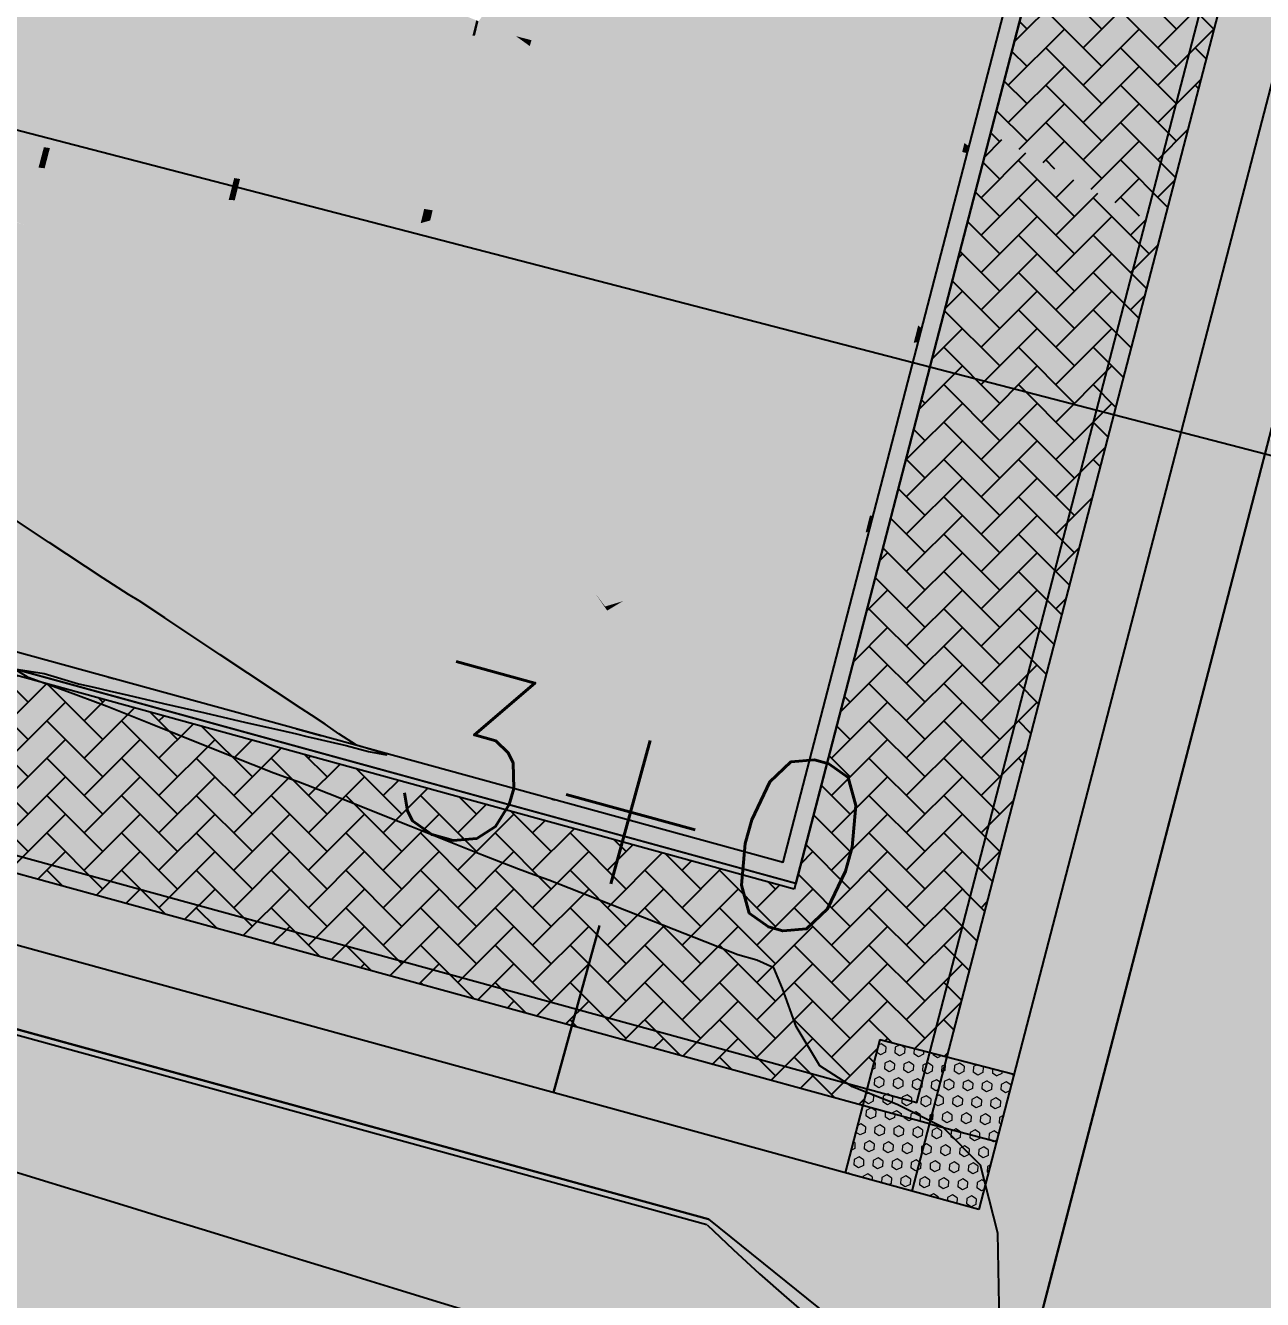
# Model space of a CAD drawing. Header units: millimetres. Extents: x 340454 to 342791, y 6993867 to 6995092.
# Drawn here: x 340750.35 to 340757.48, y 6994448.86 to 6994456.21 of the extents above; entities that cross this region are included whole.
import ezdxf

# ---------------------------------------------------------------- set-up
doc = ezdxf.new("R2010")
doc.units = ezdxf.units.MM
doc.header["$LTSCALE"] = 10
doc.linetypes.add('DASHDOT', pattern=[25.4, 12.7, -6.35, 0, -6.35])
doc.layers.add('_1 TXT_Estaca', color=4, linetype='Continuous', lineweight=30)
for name, color, linetype in [('A-MODELAGEM', 7, 'Continuous'), ('Alinhamento', 7, 'Continuous'), ('ANGICO', 7, 'Continuous'), ('F-HZ-CORREDOR-FEAT', 2, 'Continuous'), ('Lotes', 7, 'Continuous'), ('T-HM-CURVA_INTERMEDIARIA', 45, 'Continuous'), ('T-HM-CURVA_MESTRA', 20, 'Continuous'), ('TRAMA', 7, 'Continuous'), ('U-SC-SECAO_TIPO', 251, 'Continuous'), ('URB-Quadras', 3, 'Continuous')]:
    doc.layers.add(name, color=color, linetype=linetype)
doc.styles.add('Padrao', font='romans.shx', dxfattribs={"height": 1.5})
pattern_1 = [(0, (337861.49948, 6993610.78793), (0.0635, 0.0635), [0.0635, -0.0635])]
pattern_2 = [(45, (337861.49948, 6993610.78793), (0, 0.215526147), [0.4572, -0.1524]), (135, (337861.60724, 6993610.8957), (2e-17, 0.215526147), [0.4572, -0.1524])]
pattern_3 = [(147, (337861.49948, 6993610.78793), (-0.0299511238, -0.0461206861), [0.03175, -0.0635]), (267, (337861.49948, 6993610.78793), (0.0549172477, -0.002878091), [0.03175, -0.0635]), (207, (337861.47285, 6993610.80522), (0.0249661239, -0.0489987771), [0.03175, -0.0635])]

msp = doc.modelspace()

# ---------------------------------------------------------------- hatches: boundary and pattern name
at = {"layer": 'ANGICO', "lineweight": 20, "transparency": 33554687}
h = msp.add_hatch(dxfattribs=at)
h.set_pattern_fill('DASH', color=253, scale=0.02, double=1)
h.set_pattern_definition(pattern_1)
h.paths.add_polyline_path([(340764.6283, 6994483.2034), (340764.3208, 6994483.6107), (340755.6611, 6994450.2599), (340756.0482, 6994450.1594)])
h = msp.add_hatch(dxfattribs=at)
h.set_pattern_fill('DASH', color=253, scale=0.02, double=1)
h.set_pattern_definition(pattern_1)
h.paths.add_polyline_path([(340716.6203, 6994460.5696), (340716.5096, 6994460.1852), (340755.0742, 6994449.5915), (340755.1741, 6994449.976)])
at = {"layer": 'ANGICO', "lineweight": 20, "transparency": 33554679}
h = msp.add_hatch(dxfattribs=at)
h.set_pattern_fill('HEX', color=253, scale=0.01, angle=147, double=1)
h.set_pattern_definition([(147, (340755.45812, 6994450.024495), (-0.029951, -0.046121), [0.03175, -0.0635]), (267, (340755.45812, 6994450.024495), (0.054917, -0.002878), [0.03175, -0.0635]), (207, (340755.43149, 6994450.04179), (0.024966, -0.048999), [0.03175, -0.0635])])
h.paths.add_polyline_path([(340755.6611, 6994450.2599), (340755.2739, 6994450.3605), (340755.1748, 6994449.9787), (340755.5605, 6994449.8728)])
h = msp.add_hatch(dxfattribs=at)
h.set_pattern_fill('HEX', color=253, scale=0.01, angle=147, double=1)
h.set_pattern_definition(pattern_3)
h.paths.add_polyline_path([(340756.0482, 6994450.1594), (340755.6611, 6994450.2599), (340755.5605, 6994449.8728), (340755.9477, 6994449.7722)])
h = msp.add_hatch(dxfattribs=at)
h.set_pattern_fill('HEX', color=253, scale=0.01, angle=147, double=1)
h.set_pattern_definition(pattern_3)
h.paths.add_polyline_path([(340755.5605, 6994449.8728), (340755.1748, 6994449.9787), (340755.0742, 6994449.5915), (340755.4599, 6994449.4856)])
h = msp.add_hatch(dxfattribs=at)
h.set_pattern_fill('HEX', color=253, scale=0.01, angle=147, double=1)
h.set_pattern_definition(pattern_3)
h.paths.add_polyline_path([(340755.9477, 6994449.7722), (340755.5605, 6994449.8728), (340755.4599, 6994449.4856), (340755.8457, 6994449.3797)])
at = {"layer": 'TRAMA'}
h = msp.add_hatch(dxfattribs=at)
h.set_pattern_fill('AR-HBONE', color=253, scale=0.0015)
h.set_pattern_definition(pattern_2)
h.paths.add_polyline_path([(340762.5784, 6994473.314), (340762.0933, 6994473.4355), (340760.431, 6994467.0302), (340755.8457, 6994449.3797), (340756.3279, 6994449.2472), (340760.915, 6994466.9046)])
h = msp.add_hatch(dxfattribs=at)
h.set_pattern_fill('AR-HBONE', color=253, scale=0.0015)
h.set_pattern_definition([(45, (340755.23036, 6994449.10018), (0, 0.21552615), [0.4572, -0.1524]), (135, (340755.33812, 6994449.20794), (2e-17, 0.21552615), [0.4572, -0.1524])])
h.paths.add_polyline_path([(340756.3296, 6994449.254), (340755.847, 6994449.3847), (340755.8457, 6994449.3797), (340754.4102, 6994449.7739), (340754.2778, 6994449.2917, 0.044622), (340755.9825, 6994447.9176)])
h.paths.add_polyline_path([(340716.6553, 6994459.6245), (340720.6048, 6994458.5397), (340720.6108, 6994458.5541), (340720.7985, 6994458.5612), (340720.7889, 6994458.4892), (340720.8948, 6994458.4601), (340720.9078, 6994458.4917), (340721.0493, 6994458.4739), (340721.0785, 6994458.4097), (340721.2063, 6994458.3746), (340721.2507, 6994458.4814), (340721.4384, 6994458.4885), (340721.4156, 6994458.3171), (340721.4964, 6994458.2949), (340721.5476, 6994458.419), (340721.6892, 6994458.4013), (340721.6922, 6994458.3945), (340721.8602, 6994458.4008), (340721.8337, 6994458.2022), (340721.9078, 6994458.1819), (340721.9694, 6994458.3313), (340722.111, 6994458.3136), (340722.2083, 6994458.0994), (340727.5233, 6994456.6396), (340727.5825, 6994456.7821), (340727.7702, 6994456.7892), (340727.7423, 6994456.5795), (340727.8136, 6994456.5599), (340727.8794, 6994456.7197), (340728.021, 6994456.7019), (340728.1242, 6994456.4746), (340728.1248, 6994456.4745), (340728.2223, 6994456.7094), (340728.41, 6994456.7165), (340728.3715, 6994456.4273), (340728.3399, 6994456.4154), (340728.5659, 6994456.3533), (340728.4543, 6994456.4893), (340728.5193, 6994456.647), (340728.6608, 6994456.6293), (340728.6639, 6994456.6225), (340728.8318, 6994456.6288), (340728.7933, 6994456.3396), (340728.7184, 6994456.3114), (340729.0176, 6994456.2293), (340728.8761, 6994456.4016), (340728.9411, 6994456.5593), (340729.0826, 6994456.5416), (340729.1841, 6994456.3181), (340729.09, 6994456.2094), (340754.2778, 6994449.2917), (340754.4102, 6994449.7739), (340716.7018, 6994460.1302), (340716.5096, 6994460.1853), (340716.3988, 6994459.8009), (340716.2109, 6994459.855), (340712.4722, 6994451.6724), (340712.5647, 6994451.6301), (340712.9269, 6994451.4645)])
h = msp.add_hatch(dxfattribs=at)
h.set_pattern_fill('MUDST', color=253, scale=0.8)
h.set_pattern_definition([(0, (340635.80378, 6994418.6693), (0.4, 0.2), [0.2, -0.2, 0, -0.2, 0, -0.2])])
edge = h.paths.add_edge_path()
edge.add_arc((340775.0185, 6994431.6768), 64.7097, 154.412233, 158.620376)
edge.add_line((340714.7618, 6994455.2664), (340748.2707, 6994448.0859))
edge.add_line((340748.2707, 6994448.0859), (340771.8655, 6994443.6619))
edge.add_arc((340774.748, 6994446.1866), 3.8318, 208.00531, 221.21397, ccw=False)
edge.add_arc((340767.319, 6994441.4674), 4.9895, 35.81786, 101.46147)
edge.add_arc((340762.8138, 6994458.1365), 12.2919, 226.01774, 286.61018, ccw=False)
edge.add_line((340754.2778, 6994449.2917), (340716.6553, 6994459.6245))
h = msp.add_hatch(dxfattribs=at)
h.set_pattern_fill('AR-HBONE', color=253, scale=0.0015)
h.set_pattern_definition(pattern_2)
h.paths.add_polyline_path([(340757.4418, 6994457.1155), (340756.4627, 6994457.7107), (340755.9122, 6994455.5893), (340756.902, 6994455.0373)], flags=17)
h = msp.add_hatch(dxfattribs=at)
h.set_pattern_fill('AR-HBONE', color=253, scale=0.0015)
h.set_pattern_definition([(45, (340754.13416, 6994449.61182), (0, 0.2155261), [0.4572, -0.1524]), (135, (340754.24192, 6994449.71958), (2e-17, 0.2155261), [0.4572, -0.1524])])
h.paths.add_polyline_path([(340756.902, 6994455.0373), (340755.9122, 6994455.5893), (340754.7803, 6994451.2278), (340744.4158, 6994454.0743), (340744.4329, 6994452.9289), (340755.1748, 6994449.9787), (340755.2739, 6994450.3605), (340755.6611, 6994450.2599)])

# ---------------------------------------------------------------- linework, layer by layer
at = {"lineweight": 20}
msp.add_lwpolyline([(340722.6258, 6994477.3139, -0.021462), (340715.5969, 6994465.5717, -0.089425), (340715.3822, 6994462.0823), (340754.7892, 6994451.2595), (340758.9926, 6994467.4562), (340722.6258, 6994477.3139, -0.022322)], format="xyb", close=True, dxfattribs=at)
at = {"layer": '_1 TXT_Estaca', "color": 7, "linetype": 'Continuous', "lineweight": 30}
msp.add_line((340753.3922, 6994450.0535), (340753.657, 6994451.0178), dxfattribs=at)
at = {"layer": 'A-MODELAGEM', "color": 161, "linetype": 'Continuous', "lineweight": -3}
for points in [[(340750.127, 6994457.3687), (340749.7325, 6994456.1853), (340750.628, 6994456.1757)], [(340750.127, 6994457.3687), (340750.628, 6994456.1757), (340750.8631, 6994457.0741)], [(340753.5382, 6994457.1887), (340753.176, 6994456.1485), (340755.8762, 6994455.4477)], [(340753.5778, 6994457.1593), (340753.4002, 6994456.7922), (340753.2657, 6994456.1252)], [(340754.4038, 6994456.5441), (340753.5778, 6994457.1593), (340753.2657, 6994456.1252)], [(340753.5382, 6994457.1887), (340755.8762, 6994455.4477), (340756.152, 6994456.5104)], [(340750.8631, 6994457.0741), (340750.628, 6994456.1757), (340750.6621, 6994456.1754)], [(340750.8631, 6994457.0741), (340750.6621, 6994456.1754), (340750.8919, 6994457.0625)], [(340750.8919, 6994457.0625), (340750.6621, 6994456.1754), (340750.8885, 6994456.173)], [(340751.1449, 6994456.9613), (340750.8919, 6994457.0625), (340750.8885, 6994456.173)], [(340751.1449, 6994456.9613), (340750.8885, 6994456.173), (340751.7626, 6994456.1636)], [(340751.1449, 6994456.9613), (340751.7626, 6994456.1636), (340751.8895, 6994456.6633)], [(340753.4002, 6994456.7922), (340752.96, 6994456.2349), (340753.176, 6994456.1485)], [(340753.4002, 6994456.7922), (340753.176, 6994456.1485), (340753.2001, 6994456.1423)], [(340753.2657, 6994456.1252), (340753.4002, 6994456.7922), (340753.2001, 6994456.1423)], [(340755.127, 6994456.7764), (340754.672, 6994456.3445), (340754.9164, 6994456.1625)], [(340756.0194, 6994456.5448), (340755.127, 6994456.7764), (340754.9164, 6994456.1625)], [(340751.8895, 6994456.6633), (340751.7626, 6994456.1636), (340751.7957, 6994456.1633)], [(340751.8895, 6994456.6633), (340751.7957, 6994456.1633), (340751.9184, 6994456.6517)], [(340751.9184, 6994456.6517), (340751.7957, 6994456.1633), (340752.0401, 6994456.1606)], [(340752.1646, 6994456.5533), (340751.9184, 6994456.6517), (340752.0401, 6994456.1606)], [(340752.1646, 6994456.5533), (340752.0401, 6994456.1606), (340752.8928, 6994456.1515)], [(340752.1646, 6994456.5533), (340752.8928, 6994456.1515), (340752.9175, 6994456.2519)], [(340754.2596, 6994455.8673), (340754.4038, 6994456.5441), (340753.2657, 6994456.1252)], [(340754.6604, 6994456.3531), (340754.4038, 6994456.5441), (340754.2596, 6994455.8673)], [(340755.7626, 6994455.5323), (340756.0194, 6994456.5448), (340754.9164, 6994456.1625)], [(340756.0502, 6994456.5368), (340756.0194, 6994456.5448), (340755.7626, 6994455.5323)], [(340756.0502, 6994456.5368), (340755.7626, 6994455.5323), (340755.7848, 6994455.5158)], [(340756.0552, 6994456.5355), (340756.0502, 6994456.5368), (340755.7848, 6994455.5158)], [(340756.0552, 6994456.5355), (340755.7848, 6994455.5158), (340755.7896, 6994455.5122)], [(340758.1851, 6994456.3938), (340756.152, 6994456.5104), (340755.8762, 6994455.4477)], [(340754.6604, 6994456.3531), (340754.2596, 6994455.8673), (340754.5076, 6994455.8029)], [(340754.672, 6994456.3445), (340754.6604, 6994456.3531), (340754.5076, 6994455.8029)], [(340758.1851, 6994456.3938), (340755.8762, 6994455.4477), (340756.532, 6994454.8055)], [(340758.1851, 6994456.3938), (340756.532, 6994454.8055), (340757.656, 6994454.3557)], [(340754.672, 6994456.3445), (340754.5076, 6994455.8029), (340754.5213, 6994455.7994)], [(340754.9164, 6994456.1625), (340754.672, 6994456.3445), (340754.5213, 6994455.7994)], [(340752.9175, 6994456.2519), (340752.8928, 6994456.1515), (340752.925, 6994456.1512)], [(340752.9175, 6994456.2519), (340752.925, 6994456.1512), (340752.9467, 6994456.2403)], [(340752.9467, 6994456.2403), (340752.925, 6994456.1512), (340752.9397, 6994456.151)], [(340752.9467, 6994456.2403), (340752.9397, 6994456.151), (340752.96, 6994456.2349)], [(340753.176, 6994456.1485), (340752.96, 6994456.2349), (340752.9397, 6994456.151)], [(340749.7325, 6994456.1853), (340749.5554, 6994455.6543), (340750.4532, 6994455.5083)], [(340750.628, 6994456.1757), (340749.7325, 6994456.1853), (340750.4532, 6994455.5083)], [(340750.628, 6994456.1757), (340750.4532, 6994455.5083), (340750.4878, 6994455.5027)], [(340750.6621, 6994456.1754), (340750.628, 6994456.1757), (340750.4878, 6994455.5027)], [(340750.6621, 6994456.1754), (340750.4878, 6994455.5027), (340750.6614, 6994455.4745)], [(340750.8885, 6994456.173), (340750.6621, 6994456.1754), (340750.6614, 6994455.4745)], [(340750.8885, 6994456.173), (340750.6614, 6994455.4745), (340751.5509, 6994455.3299)], [(340751.7626, 6994456.1636), (340750.8885, 6994456.173), (340751.5509, 6994455.3299)], [(340751.7626, 6994456.1636), (340751.5509, 6994455.3299), (340751.585, 6994455.3243)], [(340751.7957, 6994456.1633), (340751.7626, 6994456.1636), (340751.585, 6994455.3243)], [(340751.7957, 6994456.1633), (340751.585, 6994455.3243), (340751.7655, 6994455.295)], [(340752.0401, 6994456.1606), (340751.7957, 6994456.1633), (340751.7655, 6994455.295)], [(340752.0401, 6994456.1606), (340751.7655, 6994455.295), (340752.6468, 6994455.1517)], [(340752.8928, 6994456.1515), (340752.0401, 6994456.1606), (340752.6468, 6994455.1517)], [(340752.8928, 6994456.1515), (340752.6468, 6994455.1517), (340752.6804, 6994455.1463)], [(340752.925, 6994456.1512), (340752.8928, 6994456.1515), (340752.6804, 6994455.1463)], [(340752.925, 6994456.1512), (340752.6804, 6994455.1463), (340752.6957, 6994455.1438)], [(340752.9397, 6994456.151), (340752.925, 6994456.1512), (340752.6957, 6994455.1438)], [(340752.9397, 6994456.151), (340752.6957, 6994455.1438), (340752.818, 6994455.1239)], [(340753.176, 6994456.1485), (340752.9397, 6994456.151), (340752.818, 6994455.1239)], [(340753.176, 6994456.1485), (340752.818, 6994455.1239), (340755.6045, 6994454.4007)], [(340753.1973, 6994456.1332), (340753.176, 6994456.1485), (340752.818, 6994455.1239)], [(340753.1973, 6994456.1332), (340752.818, 6994455.1239), (340752.8816, 6994455.1074)], [(340753.2555, 6994456.0913), (340753.1973, 6994456.1332), (340752.8816, 6994455.1074)], [(340753.176, 6994456.1485), (340755.6045, 6994454.4007), (340755.7869, 6994455.1037)], [(340753.176, 6994456.1485), (340755.7869, 6994455.1037), (340755.8762, 6994455.4477)], [(340753.2001, 6994456.1423), (340753.176, 6994456.1485), (340753.1973, 6994456.1332)], [(340753.2657, 6994456.1252), (340753.2001, 6994456.1423), (340753.1973, 6994456.1332)], [(340753.2657, 6994456.1252), (340753.1973, 6994456.1332), (340753.2555, 6994456.0913)], [(340754.9164, 6994456.1625), (340754.5213, 6994455.7994), (340754.7697, 6994455.7349)], [(340755.7626, 6994455.5323), (340754.9164, 6994456.1625), (340754.7697, 6994455.7349)], [(340753.2555, 6994456.0913), (340752.8816, 6994455.1074), (340752.9529, 6994455.0889)], [(340754.1675, 6994455.4349), (340753.2555, 6994456.0913), (340752.9529, 6994455.0889)], [(340754.2596, 6994455.8673), (340753.2657, 6994456.1252), (340753.2555, 6994456.0913)], [(340754.1675, 6994455.4349), (340754.2596, 6994455.8673), (340753.2555, 6994456.0913)], [(340754.5076, 6994455.8029), (340754.2596, 6994455.8673), (340754.1675, 6994455.4349)], [(340754.5076, 6994455.8029), (340754.1675, 6994455.4349), (340754.3659, 6994455.2921)], [(340754.5213, 6994455.7994), (340754.5076, 6994455.8029), (340754.3659, 6994455.2921)], [(340754.5213, 6994455.7994), (340754.3659, 6994455.2921), (340754.3786, 6994455.283)], [(340754.7697, 6994455.7349), (340754.5213, 6994455.7994), (340754.3786, 6994455.283)], [(340754.7697, 6994455.7349), (340754.3786, 6994455.283), (340754.5679, 6994455.1467)], [(340755.7495, 6994455.4806), (340754.7697, 6994455.7349), (340754.5679, 6994455.1467)], [(340755.7495, 6994455.4806), (340755.7626, 6994455.5323), (340754.7697, 6994455.7349)], [(340749.5554, 6994455.6543), (340749.5339, 6994455.5896), (340750.4408, 6994455.461)], [(340750.4532, 6994455.5083), (340749.5554, 6994455.6543), (340750.4408, 6994455.461)], [(340749.5339, 6994455.5896), (340749.5016, 6994455.4927), (340750.4223, 6994455.3903)], [(340750.4408, 6994455.461), (340749.5339, 6994455.5896), (340750.4223, 6994455.3903)], [(340749.5016, 6994455.4927), (340749.4478, 6994455.3314), (340750.3917, 6994455.2733)], [(340750.4223, 6994455.3903), (340749.5016, 6994455.4927), (340750.3917, 6994455.2733)], [(340750.4532, 6994455.5083), (340750.4408, 6994455.461), (340750.4757, 6994455.4561)], [(340750.4878, 6994455.5027), (340750.4532, 6994455.5083), (340750.4757, 6994455.4561)], [(340750.6475, 6994455.4317), (340750.4878, 6994455.5027), (340750.4757, 6994455.4561)], [(340750.6614, 6994455.4745), (340750.4878, 6994455.5027), (340750.6475, 6994455.4317)], [(340751.5444, 6994455.3045), (340750.6614, 6994455.4745), (340750.6475, 6994455.4317)], [(340751.5509, 6994455.3299), (340750.6614, 6994455.4745), (340751.5444, 6994455.3045)], [(340755.4955, 6994454.4792), (340755.7495, 6994455.4806), (340754.5679, 6994455.1467)], [(340755.774, 6994455.4743), (340755.7495, 6994455.4806), (340755.4955, 6994454.4792)], [(340755.774, 6994455.4743), (340755.4955, 6994454.4792), (340755.5121, 6994454.4672)], [(340755.7794, 6994455.4729), (340755.774, 6994455.4743), (340755.5121, 6994454.4672)], [(340755.5174, 6994454.4634), (340755.7794, 6994455.4729), (340755.5121, 6994454.4672)], [(340755.7848, 6994455.5158), (340755.7626, 6994455.5323), (340755.7495, 6994455.4806)], [(340755.7848, 6994455.5158), (340755.7495, 6994455.4806), (340755.774, 6994455.4743)], [(340755.7896, 6994455.5122), (340755.7848, 6994455.5158), (340755.774, 6994455.4743)], [(340755.7794, 6994455.4729), (340755.7896, 6994455.5122), (340755.774, 6994455.4743)], [(340750.4408, 6994455.461), (340750.4223, 6994455.3903), (340750.4577, 6994455.3864)], [(340750.4757, 6994455.4561), (340750.4408, 6994455.461), (340750.4577, 6994455.3864)], [(340750.4757, 6994455.4561), (340750.4577, 6994455.3864), (340750.6266, 6994455.3676)], [(340750.6475, 6994455.4317), (340750.4757, 6994455.4561), (340750.6266, 6994455.3676)], [(340751.5348, 6994455.2666), (340750.6475, 6994455.4317), (340750.6266, 6994455.3676)], [(340751.5444, 6994455.3045), (340750.6475, 6994455.4317), (340751.5348, 6994455.2666)], [(340754.034, 6994454.8083), (340754.1675, 6994455.4349), (340752.9529, 6994455.0889)], [(340754.3659, 6994455.2921), (340754.1675, 6994455.4349), (340754.034, 6994454.8083)], [(340755.8762, 6994455.4477), (340755.7869, 6994455.1037), (340756.532, 6994454.8055)], [(340749.3154, 6994455.3396), (340749.7459, 6994452.6448), (340750.405, 6994455.0445)], [(340750.3917, 6994455.2733), (340749.4478, 6994455.3314), (340750.3367, 6994455.063)], [(340750.4223, 6994455.3903), (340750.3917, 6994455.2733), (340750.4278, 6994455.2711)], [(340750.4577, 6994455.3864), (340750.4223, 6994455.3903), (340750.4278, 6994455.2711)], [(340750.4577, 6994455.3864), (340750.4278, 6994455.2711), (340750.5919, 6994455.261)], [(340750.6266, 6994455.3676), (340750.4577, 6994455.3864), (340750.5919, 6994455.261)], [(340751.5189, 6994455.2039), (340750.6266, 6994455.3676), (340750.5919, 6994455.261)], [(340751.5348, 6994455.2666), (340750.6266, 6994455.3676), (340751.5189, 6994455.2039)], [(340751.5509, 6994455.3299), (340751.5444, 6994455.3045), (340751.5787, 6994455.2996)], [(340751.585, 6994455.3243), (340751.5509, 6994455.3299), (340751.5787, 6994455.2996)], [(340751.7589, 6994455.2741), (340751.585, 6994455.3243), (340751.5787, 6994455.2996)], [(340751.7655, 6994455.295), (340751.585, 6994455.3243), (340751.7589, 6994455.2741)], [(340750.3917, 6994455.2733), (340750.3367, 6994455.063), (340750.3715, 6994455.0536)], [(340750.4278, 6994455.2711), (340750.3917, 6994455.2733), (340750.3715, 6994455.0536)], [(340750.4278, 6994455.2711), (340750.3715, 6994455.0536), (340750.405, 6994455.0445)], [(340750.4278, 6994455.2711), (340750.405, 6994455.0445), (340750.5228, 6994455.0484)], [(340750.5919, 6994455.261), (340750.4278, 6994455.2711), (340750.5228, 6994455.0484)], [(340751.4874, 6994455.0801), (340750.5919, 6994455.261), (340750.5228, 6994455.0484)], [(340751.5189, 6994455.2039), (340750.5919, 6994455.261), (340751.4874, 6994455.0801)], [(340751.5348, 6994455.2666), (340751.5189, 6994455.2039), (340751.5541, 6994455.2017)], [(340751.5444, 6994455.3045), (340751.5348, 6994455.2666), (340751.5695, 6994455.2627)], [(340751.5695, 6994455.2627), (340751.5348, 6994455.2666), (340751.5541, 6994455.2017)], [(340751.5787, 6994455.2996), (340751.5444, 6994455.3045), (340751.5695, 6994455.2627)], [(340751.7325, 6994455.1907), (340751.5695, 6994455.2627), (340751.5541, 6994455.2017)], [(340751.749, 6994455.2428), (340751.5787, 6994455.2996), (340751.5695, 6994455.2627)], [(340751.749, 6994455.2428), (340751.5695, 6994455.2627), (340751.7325, 6994455.1907)], [(340751.7589, 6994455.2741), (340751.5787, 6994455.2996), (340751.749, 6994455.2428)], [(340752.6447, 6994455.1432), (340751.7589, 6994455.2741), (340751.749, 6994455.2428)], [(340752.6459, 6994455.1483), (340751.7655, 6994455.295), (340751.7589, 6994455.2741)], [(340752.6459, 6994455.1483), (340751.7589, 6994455.2741), (340752.6447, 6994455.1432)], [(340752.6468, 6994455.1517), (340751.7655, 6994455.295), (340752.6459, 6994455.1483)], [(340754.3659, 6994455.2921), (340754.034, 6994454.8083), (340754.2183, 6994454.7605)], [(340754.3786, 6994455.283), (340754.3659, 6994455.2921), (340754.2183, 6994454.7605)], [(340754.3786, 6994455.283), (340754.2183, 6994454.7605), (340754.2332, 6994454.7566)], [(340754.5679, 6994455.1467), (340754.3786, 6994455.283), (340754.2332, 6994454.7566)], [(340751.5189, 6994455.2039), (340751.4874, 6994455.0801), (340751.5239, 6994455.0813)], [(340751.5541, 6994455.2017), (340751.5189, 6994455.2039), (340751.5239, 6994455.0813)], [(340751.5541, 6994455.2017), (340751.5239, 6994455.0813), (340751.6996, 6994455.0871)], [(340751.7325, 6994455.1907), (340751.5541, 6994455.2017), (340751.6996, 6994455.0871)], [(340752.6385, 6994455.118), (340751.7325, 6994455.1907), (340751.6996, 6994455.0871)], [(340752.6426, 6994455.1347), (340751.749, 6994455.2428), (340751.7325, 6994455.1907)], [(340752.6426, 6994455.1347), (340751.7325, 6994455.1907), (340752.6385, 6994455.118)], [(340752.6447, 6994455.1432), (340751.749, 6994455.2428), (340752.6426, 6994455.1347)], [(340752.6385, 6994455.118), (340751.6996, 6994455.0871), (340752.6266, 6994455.0697)], [(340752.818, 6994455.1239), (340752.5841, 6994454.4545), (340752.9098, 6994453.9825)], [(340752.8322, 6994454.947), (340752.818, 6994455.1239), (340752.5841, 6994454.4545)], [(340752.818, 6994455.1239), (340752.6815, 6994455.0853), (340752.5841, 6994454.4545)], [(340752.6385, 6994455.118), (340752.6266, 6994455.0697), (340752.6643, 6994455.0804)], [(340752.6426, 6994455.1347), (340752.6385, 6994455.118), (340752.6738, 6994455.1191)], [(340752.6738, 6994455.1191), (340752.6385, 6994455.118), (340752.6643, 6994455.0804)], [(340752.6447, 6994455.1432), (340752.6426, 6994455.1347), (340752.677, 6994455.1326)], [(340752.677, 6994455.1326), (340752.6426, 6994455.1347), (340752.6738, 6994455.1191)], [(340752.6459, 6994455.1483), (340752.6447, 6994455.1432), (340752.6787, 6994455.1394)], [(340752.6787, 6994455.1394), (340752.6447, 6994455.1432), (340752.677, 6994455.1326)], [(340752.6468, 6994455.1517), (340752.6459, 6994455.1483), (340752.6797, 6994455.1435)], [(340752.6797, 6994455.1435), (340752.6459, 6994455.1483), (340752.6787, 6994455.1394)], [(340752.6804, 6994455.1463), (340752.6468, 6994455.1517), (340752.6797, 6994455.1435)], [(340752.6738, 6994455.1191), (340752.6643, 6994455.0804), (340752.6815, 6994455.0853)], [(340752.677, 6994455.1326), (340752.6738, 6994455.1191), (340752.6898, 6994455.1197)], [(340752.6898, 6994455.1197), (340752.6738, 6994455.1191), (340752.6815, 6994455.0853)], [(340752.6787, 6994455.1394), (340752.677, 6994455.1326), (340752.6927, 6994455.1316)], [(340752.6927, 6994455.1316), (340752.677, 6994455.1326), (340752.6898, 6994455.1197)], [(340752.6797, 6994455.1435), (340752.6787, 6994455.1394), (340752.6942, 6994455.1377)], [(340752.6942, 6994455.1377), (340752.6787, 6994455.1394), (340752.6927, 6994455.1316)], [(340752.6804, 6994455.1463), (340752.6797, 6994455.1435), (340752.6951, 6994455.1413)], [(340752.6951, 6994455.1413), (340752.6797, 6994455.1435), (340752.6942, 6994455.1377)], [(340752.6957, 6994455.1438), (340752.6804, 6994455.1463), (340752.6951, 6994455.1413)], [(340752.818, 6994455.1239), (340752.6898, 6994455.1197), (340752.6815, 6994455.0853)], [(340752.818, 6994455.1239), (340752.6927, 6994455.1316), (340752.6898, 6994455.1197)], [(340752.818, 6994455.1239), (340752.6942, 6994455.1377), (340752.6927, 6994455.1316)], [(340752.818, 6994455.1239), (340752.6951, 6994455.1413), (340752.6942, 6994455.1377)], [(340752.818, 6994455.1239), (340752.6957, 6994455.1438), (340752.6951, 6994455.1413)], [(340752.818, 6994455.1239), (340752.9098, 6994453.9825), (340755.6045, 6994454.4007)], [(340752.8816, 6994455.1074), (340752.818, 6994455.1239), (340752.8322, 6994454.947)], [(340752.9529, 6994455.0889), (340752.8816, 6994455.1074), (340752.8322, 6994454.947)], [(340754.5679, 6994455.1467), (340754.2332, 6994454.7566), (340754.4177, 6994454.7087)], [(340755.4955, 6994454.4792), (340754.5679, 6994455.1467), (340754.4177, 6994454.7087)], [(340755.7869, 6994455.1037), (340755.6045, 6994454.4007), (340756.532, 6994454.8055)], [(340749.7317, 6994452.7522), (340750.3715, 6994455.0536), (340750.3367, 6994455.063)], [(340749.7317, 6994452.7522), (340749.7723, 6994452.741), (340750.3715, 6994455.0536)], [(340750.405, 6994455.0445), (340749.7459, 6994452.6448), (340750.8344, 6994452.3458)], [(340749.7723, 6994452.741), (340750.405, 6994455.0445), (340750.3715, 6994455.0536)], [(340749.7723, 6994452.741), (340750.4433, 6994454.8039), (340750.405, 6994455.0445)], [(340750.5228, 6994455.0484), (340750.405, 6994455.0445), (340750.5121, 6994455.0155)], [(340750.405, 6994455.0445), (340750.8344, 6994452.3458), (340751.4945, 6994454.7495)], [(340750.4433, 6994454.8039), (340750.5121, 6994455.0155), (340750.405, 6994455.0445)], [(340750.5228, 6994455.0484), (340750.5121, 6994455.0155), (340751.4093, 6994454.7726)], [(340751.4874, 6994455.0801), (340750.5228, 6994455.0484), (340751.4093, 6994454.7726)], [(340751.4874, 6994455.0801), (340751.4093, 6994454.7726), (340751.444, 6994454.7632)], [(340751.5239, 6994455.0813), (340751.4874, 6994455.0801), (340751.444, 6994454.7632)], [(340751.5239, 6994455.0813), (340751.444, 6994454.7632), (340751.6022, 6994454.78)], [(340751.6996, 6994455.0871), (340751.5239, 6994455.0813), (340751.6022, 6994454.78)], [(340752.6266, 6994455.0697), (340751.6996, 6994455.0871), (340751.6022, 6994454.78)], [(340752.6266, 6994455.0697), (340751.6022, 6994454.78), (340752.482, 6994454.4821)], [(340752.6266, 6994455.0697), (340752.482, 6994454.4821), (340752.5164, 6994454.4728)], [(340752.6643, 6994455.0804), (340752.6266, 6994455.0697), (340752.5164, 6994454.4728)], [(340752.6643, 6994455.0804), (340752.5164, 6994454.4728), (340752.5321, 6994454.4685)], [(340752.6815, 6994455.0853), (340752.6643, 6994455.0804), (340752.5321, 6994454.4685)], [(340752.6815, 6994455.0853), (340752.5321, 6994454.4685), (340752.5841, 6994454.4545)], [(340752.9529, 6994455.0889), (340752.8322, 6994454.947), (340752.8486, 6994454.7432)], [(340754.034, 6994454.8083), (340752.9529, 6994455.0889), (340752.8486, 6994454.7432)], [(340750.4433, 6994454.8039), (340751.4093, 6994454.7726), (340750.5121, 6994455.0155)], [(340752.8322, 6994454.947), (340752.5841, 6994454.4545), (340752.6508, 6994454.3577)], [(340752.8486, 6994454.7432), (340752.8322, 6994454.947), (340752.6508, 6994454.3577)], [(340753.8906, 6994454.1347), (340754.034, 6994454.8083), (340752.8486, 6994454.7432)], [(340754.0515, 6994454.1597), (340754.034, 6994454.8083), (340753.8906, 6994454.1347)], [(340754.2183, 6994454.7605), (340754.034, 6994454.8083), (340754.0515, 6994454.1597)], [(340756.532, 6994454.8055), (340755.6045, 6994454.4007), (340757.5213, 6994453.8367)], [(340756.532, 6994454.8055), (340757.5213, 6994453.8367), (340757.656, 6994454.3557)], [(340749.7723, 6994452.741), (340750.8172, 6994452.4541), (340750.4433, 6994454.8039)], [(340750.8172, 6994452.4541), (340751.4093, 6994454.7726), (340750.4433, 6994454.8039)], [(340750.8172, 6994452.4541), (340750.8203, 6994452.4532), (340751.4093, 6994454.7726)], [(340750.8203, 6994452.4532), (340751.444, 6994454.7632), (340751.4093, 6994454.7726)], [(340750.8203, 6994452.4532), (340750.8608, 6994452.4421), (340751.444, 6994454.7632)], [(340751.4945, 6994454.7495), (340750.8344, 6994452.3458), (340751.9228, 6994452.0469)], [(340750.8608, 6994452.4421), (340751.4945, 6994454.7495), (340751.444, 6994454.7632)], [(340750.8608, 6994452.4421), (340751.5272, 6994454.5434), (340751.4945, 6994454.7495)], [(340751.6022, 6994454.78), (340751.444, 6994454.7632), (340751.4945, 6994454.7495)], [(340751.6022, 6994454.78), (340751.4945, 6994454.7495), (340751.5848, 6994454.7251)], [(340751.4945, 6994454.7495), (340751.9228, 6994452.0469), (340752.5841, 6994454.4545)], [(340751.5272, 6994454.5434), (340751.5848, 6994454.7251), (340751.4945, 6994454.7495)], [(340751.6022, 6994454.78), (340751.5848, 6994454.7251), (340752.482, 6994454.4821)], [(340752.8486, 6994454.7432), (340752.6508, 6994454.3577), (340752.7075, 6994454.2756)], [(340752.9098, 6994453.9825), (340752.8486, 6994454.7432), (340752.7075, 6994454.2756)], [(340753.8906, 6994454.1347), (340752.8486, 6994454.7432), (340752.9098, 6994453.9825)], [(340754.069, 6994454.1624), (340754.2183, 6994454.7605), (340754.0515, 6994454.1597)], [(340754.2332, 6994454.7566), (340754.2183, 6994454.7605), (340754.069, 6994454.1624)], [(340754.2393, 6994454.1888), (340754.2332, 6994454.7566), (340754.069, 6994454.1624)], [(340754.4177, 6994454.7087), (340754.2332, 6994454.7566), (340754.2393, 6994454.1888)], [(340751.5272, 6994454.5434), (340752.482, 6994454.4821), (340751.5848, 6994454.7251)], [(340755.4703, 6994454.3799), (340754.4177, 6994454.7087), (340754.2393, 6994454.1888)], [(340755.4835, 6994454.4321), (340755.4955, 6994454.4792), (340754.4177, 6994454.7087)], [(340755.4703, 6994454.3799), (340755.4835, 6994454.4321), (340754.4177, 6994454.7087)], [(340750.8608, 6994452.4421), (340751.9057, 6994452.1551), (340751.5272, 6994454.5434)], [(340751.9057, 6994452.1551), (340752.482, 6994454.4821), (340751.5272, 6994454.5434)], [(340751.9057, 6994452.1551), (340751.909, 6994452.1542), (340752.482, 6994454.4821)], [(340751.909, 6994452.1542), (340752.5164, 6994454.4728), (340752.482, 6994454.4821)], [(340751.909, 6994452.1542), (340751.9493, 6994452.1432), (340752.5164, 6994454.4728)], [(340752.5841, 6994454.4545), (340751.9228, 6994452.0469), (340752.9098, 6994453.9825)], [(340751.9493, 6994452.1432), (340752.1151, 6994452.747), (340752.5164, 6994454.4728)], [(340752.1151, 6994452.747), (340752.5321, 6994454.4685), (340752.5164, 6994454.4728)], [(340752.1151, 6994452.747), (340752.5841, 6994454.4545), (340752.5321, 6994454.4685)], [(340752.1151, 6994452.747), (340752.6508, 6994454.3577), (340752.5841, 6994454.4545)], [(340755.5121, 6994454.4672), (340755.4955, 6994454.4792), (340755.4835, 6994454.4321)], [(340755.5121, 6994454.4672), (340755.4835, 6994454.4321), (340755.5018, 6994454.4274)], [(340755.5174, 6994454.4634), (340755.5121, 6994454.4672), (340755.5018, 6994454.4274)], [(340755.5077, 6994454.4258), (340755.5174, 6994454.4634), (340755.5018, 6994454.4274)], [(340752.9098, 6994453.9825), (340755.3327, 6994453.3537), (340755.6045, 6994454.4007)], [(340755.2176, 6994453.3836), (340755.4703, 6994454.3799), (340754.2393, 6994454.1888)], [(340755.2296, 6994453.3805), (340755.4703, 6994454.3799), (340755.2176, 6994453.3836)], [(340755.4902, 6994454.383), (340755.4703, 6994454.3799), (340755.2296, 6994453.3805)], [(340755.2359, 6994453.3788), (340755.4902, 6994454.383), (340755.2296, 6994453.3805)], [(340755.4968, 6994454.384), (340755.4902, 6994454.383), (340755.2359, 6994453.3788)], [(340755.6045, 6994454.4007), (340755.3327, 6994453.3537), (340757.5213, 6994453.8367)], [(340755.4902, 6994454.383), (340755.4835, 6994454.4321), (340755.4703, 6994454.3799)], [(340755.5018, 6994454.4274), (340755.4835, 6994454.4321), (340755.4902, 6994454.383)], [(340755.4968, 6994454.384), (340755.5018, 6994454.4274), (340755.4902, 6994454.383)], [(340755.5077, 6994454.4258), (340755.5018, 6994454.4274), (340755.4968, 6994454.384)], [(340751.9676, 6994452.1381), (340752.6508, 6994454.3577), (340752.1151, 6994452.747)], [(340751.9676, 6994452.1381), (340752.1973, 6994452.5851), (340752.6508, 6994454.3577)], [(340752.1973, 6994452.5851), (340752.7075, 6994454.2756), (340752.6508, 6994454.3577)], [(340752.1973, 6994452.5851), (340752.9098, 6994453.9825), (340752.7075, 6994454.2756)], [(340754.0515, 6994454.1597), (340753.8906, 6994454.1347), (340753.9289, 6994453.718)], [(340753.945, 6994453.7139), (340754.0515, 6994454.1597), (340753.9289, 6994453.718)], [(340754.069, 6994454.1624), (340754.0515, 6994454.1597), (340753.945, 6994453.7139)], [(340754.0656, 6994453.6826), (340754.069, 6994454.1624), (340753.945, 6994453.7139)], [(340754.2393, 6994454.1888), (340754.069, 6994454.1624), (340754.0656, 6994453.6826)], [(340755.2176, 6994453.3836), (340754.2393, 6994454.1888), (340754.0656, 6994453.6826)], [(340753.8085, 6994453.7493), (340753.8906, 6994454.1347), (340752.9098, 6994453.9825)], [(340753.9289, 6994453.718), (340753.8906, 6994454.1347), (340753.8085, 6994453.7493)], [(340752.9098, 6994453.9825), (340751.9228, 6994452.0469), (340753.6867, 6994452.8571)], [(340752.1973, 6994452.5851), (340753.6345, 6994452.9326), (340752.9098, 6994453.9825)], [(340752.9098, 6994453.9825), (340753.6867, 6994452.8571), (340755.3327, 6994453.3537)], [(340753.6345, 6994452.9326), (340753.8085, 6994453.7493), (340752.9098, 6994453.9825)], [(340757.5213, 6994453.8367), (340755.3327, 6994453.3537), (340757.0102, 6994451.8681)], [(340758.2473, 6994452.3223), (340757.5213, 6994453.8367), (340757.0102, 6994451.8681)], [(340753.9289, 6994453.718), (340753.8085, 6994453.7493), (340753.6345, 6994452.9326)], [(340753.9289, 6994453.718), (340753.6345, 6994452.9326), (340753.6902, 6994452.8581)], [(340753.7102, 6994452.8642), (340753.9289, 6994453.718), (340753.6902, 6994452.8581)], [(340753.945, 6994453.7139), (340753.9289, 6994453.718), (340753.7102, 6994452.8642)], [(340753.7935, 6994452.8893), (340753.945, 6994453.7139), (340753.7102, 6994452.8642)], [(340754.0656, 6994453.6826), (340753.945, 6994453.7139), (340753.7935, 6994452.8893)], [(340755.1999, 6994453.3136), (340754.0656, 6994453.6826), (340753.7935, 6994452.8893)], [(340755.1999, 6994453.3136), (340755.2176, 6994453.3836), (340754.0656, 6994453.6826)], [(340753.6867, 6994452.8571), (340753.8496, 6994452.6211), (340755.3327, 6994453.3537)], [(340753.8496, 6994452.6211), (340755.061, 6994452.3067), (340755.3327, 6994453.3537)], [(340755.3327, 6994453.3537), (340755.061, 6994452.3067), (340756.3358, 6994451.6205)], [(340755.2132, 6994453.3177), (340755.2176, 6994453.3836), (340755.1999, 6994453.3136)], [(340755.2296, 6994453.3805), (340755.2176, 6994453.3836), (340755.2132, 6994453.3177)], [(340755.2206, 6994453.3199), (340755.2296, 6994453.3805), (340755.2132, 6994453.3177)], [(340755.2359, 6994453.3788), (340755.2296, 6994453.3805), (340755.2206, 6994453.3199)], [(340755.3327, 6994453.3537), (340756.3358, 6994451.6205), (340757.0102, 6994451.8681)], [(340755.1925, 6994453.2844), (340755.1999, 6994453.3136), (340753.7935, 6994452.8893)], [(340755.1925, 6994453.2844), (340753.7935, 6994452.8893), (340753.8496, 6994452.6211)], [(340754.9517, 6994452.3351), (340755.1925, 6994453.2844), (340753.8496, 6994452.6211)], [(340754.9574, 6994452.3336), (340755.1925, 6994453.2844), (340754.9517, 6994452.3351)], [(340754.9642, 6994452.3318), (340755.2064, 6994453.2913), (340754.9574, 6994452.3336)], [(340755.2064, 6994453.2913), (340755.1925, 6994453.2844), (340754.9574, 6994452.3336)], [(340755.2142, 6994453.2952), (340755.2064, 6994453.2913), (340754.9642, 6994452.3318)], [(340755.2064, 6994453.2913), (340755.1999, 6994453.3136), (340755.1925, 6994453.2844)], [(340755.2132, 6994453.3177), (340755.1999, 6994453.3136), (340755.2064, 6994453.2913)], [(340755.2142, 6994453.2952), (340755.2132, 6994453.3177), (340755.2064, 6994453.2913)], [(340755.2142, 6994453.2952), (340755.2206, 6994453.3199), (340755.2132, 6994453.3177)], [(340752.1973, 6994452.5851), (340753.611, 6994452.8223), (340753.6345, 6994452.9326)], [(340753.611, 6994452.8223), (340753.6867, 6994452.8571), (340753.6345, 6994452.9326)], [(340753.6902, 6994452.8581), (340753.6345, 6994452.9326), (340753.6867, 6994452.8571)], [(340753.6867, 6994452.8571), (340751.9228, 6994452.0469), (340753.3561, 6994451.6533)], [(340752.0639, 6994452.1117), (340753.611, 6994452.8223), (340752.1973, 6994452.5851)], [(340752.0639, 6994452.1117), (340753.3825, 6994451.7495), (340753.611, 6994452.8223)], [(340753.6867, 6994452.8571), (340753.3561, 6994451.6533), (340753.8496, 6994452.6211)], [(340753.3825, 6994451.7495), (340753.689, 6994452.8537), (340753.6867, 6994452.8571)], [(340753.3825, 6994451.7495), (340753.6867, 6994452.8571), (340753.611, 6994452.8223)], [(340753.3825, 6994451.7495), (340753.7021, 6994452.8348), (340753.689, 6994452.8537)], [(340753.3825, 6994451.7495), (340753.4008, 6994451.7445), (340753.7021, 6994452.8348)], [(340753.4008, 6994451.7445), (340753.7506, 6994452.7644), (340753.7021, 6994452.8348)], [(340753.6902, 6994452.8581), (340753.6867, 6994452.8571), (340753.689, 6994452.8537)], [(340753.7102, 6994452.8642), (340753.689, 6994452.8537), (340753.7021, 6994452.8348)], [(340753.7102, 6994452.8642), (340753.6902, 6994452.8581), (340753.689, 6994452.8537)], [(340753.7935, 6994452.8893), (340753.7021, 6994452.8348), (340753.7506, 6994452.7644)], [(340753.7935, 6994452.8893), (340753.7102, 6994452.8642), (340753.7021, 6994452.8348)], [(340753.8496, 6994452.6211), (340753.7935, 6994452.8893), (340753.7506, 6994452.7644)], [(340753.4008, 6994451.7445), (340753.8496, 6994452.6211), (340753.7506, 6994452.7644)], [(340749.7705, 6994452.7343), (340750.8172, 6994452.4541), (340749.7723, 6994452.741)], [(340750.8184, 6994452.4462), (340750.8172, 6994452.4541), (340749.7705, 6994452.7343)], [(340751.9493, 6994452.1432), (340751.9676, 6994452.1381), (340752.1151, 6994452.747)], [(340749.3347, 6994450.6837), (340750.8344, 6994452.3458), (340749.7459, 6994452.6448)], [(340753.8496, 6994452.6211), (340753.3561, 6994451.6533), (340754.7893, 6994451.2597)], [(340753.4008, 6994451.7445), (340753.4024, 6994451.7441), (340753.8496, 6994452.6211)], [(340753.4024, 6994451.7441), (340754.7011, 6994451.3874), (340753.8496, 6994452.6211)], [(340753.8496, 6994452.6211), (340754.7893, 6994451.2597), (340755.061, 6994452.3067)], [(340754.9517, 6994452.3351), (340753.8496, 6994452.6211), (340754.7011, 6994451.3874)], [(340751.9676, 6994452.1381), (340751.9691, 6994452.1377), (340752.1973, 6994452.5851)], [(340751.9691, 6994452.1377), (340752.0551, 6994452.1141), (340752.1973, 6994452.5851)], [(340752.0551, 6994452.1141), (340752.0639, 6994452.1117), (340752.1973, 6994452.5851)], [(340750.8184, 6994452.4462), (340750.8203, 6994452.4532), (340750.8172, 6994452.4541)], [(340750.8184, 6994452.4462), (340750.8608, 6994452.4421), (340750.8203, 6994452.4532)], [(340750.8184, 6994452.4462), (340750.8589, 6994452.4351), (340750.8608, 6994452.4421)], [(340750.8589, 6994452.4351), (340751.9057, 6994452.1551), (340750.8608, 6994452.4421)], [(340750.8589, 6994452.4351), (340751.907, 6994452.1469), (340751.9057, 6994452.1551)], [(340750.3545, 6994450.4036), (340750.8344, 6994452.3458), (340749.3347, 6994450.6837)], [(340750.3545, 6994450.4036), (340751.9228, 6994452.0469), (340750.8344, 6994452.3458)], [(340754.7107, 6994451.3848), (340754.9517, 6994452.3351), (340754.7011, 6994451.3874)], [(340754.9574, 6994452.3336), (340754.9517, 6994452.3351), (340754.7107, 6994451.3848)], [(340754.9642, 6994452.3318), (340754.9574, 6994452.3336), (340754.7107, 6994451.3848)], [(340754.7179, 6994451.3828), (340754.9642, 6994452.3318), (340754.7107, 6994451.3848)], [(340755.061, 6994452.3067), (340754.7893, 6994451.2597), (340755.1631, 6994451.19)], [(340755.061, 6994452.3067), (340755.1631, 6994451.19), (340756.0222, 6994451.5054)], [(340755.061, 6994452.3067), (340756.0222, 6994451.5054), (340756.3358, 6994451.6205)], [(340758.2473, 6994452.3223), (340757.0102, 6994451.8681), (340756.757, 6994450.8928)], [(340761.6762, 6994450.8807), (340758.2473, 6994452.3223), (340756.757, 6994450.8928)], [(340751.907, 6994452.1469), (340751.909, 6994452.1542), (340751.9057, 6994452.1551)], [(340751.907, 6994452.1469), (340751.9493, 6994452.1432), (340751.909, 6994452.1542)], [(340751.9473, 6994452.1358), (340751.9493, 6994452.1432), (340751.907, 6994452.1469)], [(340751.9473, 6994452.1358), (340751.9676, 6994452.1381), (340751.9493, 6994452.1432)], [(340751.9473, 6994452.1358), (340751.9656, 6994452.1308), (340751.9676, 6994452.1381)], [(340751.9656, 6994452.1308), (340751.9691, 6994452.1377), (340751.9676, 6994452.1381)], [(340751.9656, 6994452.1308), (340752.0551, 6994452.1141), (340751.9691, 6994452.1377)], [(340752.0531, 6994452.1067), (340752.0551, 6994452.1141), (340751.9656, 6994452.1308)], [(340752.0531, 6994452.1067), (340752.0639, 6994452.1117), (340752.0551, 6994452.1141)], [(340752.0531, 6994452.1067), (340753.3825, 6994451.7495), (340752.0639, 6994452.1117)], [(340752.0531, 6994452.1067), (340753.3804, 6994451.7418), (340753.3825, 6994451.7495)], [(340751.3743, 6994450.1235), (340751.9228, 6994452.0469), (340750.3545, 6994450.4036)], [(340751.3743, 6994450.1235), (340752.3287, 6994450.1493), (340751.9228, 6994452.0469)], [(340752.3287, 6994450.1493), (340752.6119, 6994450.2533), (340751.9228, 6994452.0469)], [(340752.6119, 6994450.2533), (340753.3561, 6994451.6533), (340751.9228, 6994452.0469)], [(340757.0102, 6994451.8681), (340756.3358, 6994451.6205), (340756.757, 6994450.8928)], [(340753.3804, 6994451.7418), (340753.4008, 6994451.7445), (340753.3825, 6994451.7495)], [(340753.3804, 6994451.7418), (340753.3987, 6994451.7368), (340753.4008, 6994451.7445)], [(340753.3987, 6994451.7368), (340753.4024, 6994451.7441), (340753.4008, 6994451.7445)], [(340753.3987, 6994451.7368), (340754.7011, 6994451.3874), (340753.4024, 6994451.7441)], [(340754.7085, 6994451.3767), (340754.7011, 6994451.3874), (340753.3987, 6994451.7368)], [(340752.6119, 6994450.2533), (340753.3869, 6994450.5378), (340753.3561, 6994451.6533)], [(340753.3869, 6994450.5378), (340754.5503, 6994450.965), (340753.3561, 6994451.6533)], [(340754.5503, 6994450.965), (340754.7893, 6994451.2597), (340753.3561, 6994451.6533)], [(340756.757, 6994450.8928), (340756.3358, 6994451.6205), (340756.0222, 6994451.5054)], [(340756.757, 6994450.8928), (340756.0222, 6994451.5054), (340755.1631, 6994451.19)], [(340754.7085, 6994451.3767), (340754.7107, 6994451.3848), (340754.7011, 6994451.3874)], [(340754.7179, 6994451.3828), (340754.7107, 6994451.3848), (340754.7085, 6994451.3767)], [(340754.5503, 6994450.965), (340754.7299, 6994451.0309), (340754.7893, 6994451.2597)], [(340754.7299, 6994451.0309), (340754.8156, 6994451.0624), (340754.7893, 6994451.2597)], [(340754.8156, 6994451.0624), (340755.1631, 6994451.19), (340754.7893, 6994451.2597)], [(340755.1392, 6994448.6366), (340755.1631, 6994451.19), (340754.8156, 6994451.0624)], [(340755.1392, 6994448.6366), (340756.757, 6994450.8928), (340755.1631, 6994451.19)], [(340754.2868, 6994449.3236), (340754.8156, 6994451.0624), (340754.7299, 6994451.0309)], [(340754.2868, 6994449.3236), (340755.1392, 6994448.6366), (340754.8156, 6994451.0624)], [(340754.2868, 6994449.3236), (340754.7299, 6994451.0309), (340754.5503, 6994450.965)], [(340753.4139, 6994449.5633), (340754.5503, 6994450.965), (340753.3869, 6994450.5378)], [(340754.2868, 6994449.3236), (340754.5503, 6994450.965), (340753.4139, 6994449.5633)], [(340755.1392, 6994448.6366), (340755.9916, 6994447.9496), (340756.757, 6994450.8928)], [(340756.757, 6994450.8928), (340755.9916, 6994447.9496), (340755.9927, 6994447.9489)], [(340756.4635, 6994447.6605), (340756.757, 6994450.8928), (340755.9927, 6994447.9489)], [(340756.9465, 6994447.3931), (340756.757, 6994450.8928), (340756.4635, 6994447.6605)], [(340761.6762, 6994450.8807), (340756.757, 6994450.8928), (340761.2006, 6994446.0532)], [(340761.2006, 6994446.0532), (340756.757, 6994450.8928), (340760.6396, 6994446.1375)], [(340760.6396, 6994446.1375), (340756.757, 6994450.8928), (340760.0828, 6994446.2471)], [(340760.0828, 6994446.2471), (340756.757, 6994450.8928), (340759.5358, 6994446.3807)], [(340759.5358, 6994446.3807), (340756.757, 6994450.8928), (340758.9953, 6994446.5386)], [(340758.9953, 6994446.5386), (340756.757, 6994450.8928), (340758.4676, 6994446.7187)], [(340758.4676, 6994446.7187), (340756.757, 6994450.8928), (340757.9485, 6994446.922)], [(340757.9485, 6994446.922), (340756.757, 6994450.8928), (340757.4423, 6994447.1465)], [(340757.4423, 6994447.1465), (340756.757, 6994450.8928), (340756.9465, 6994447.3931)], [(340750.0554, 6994449.3147), (340750.3545, 6994450.4036), (340749.3347, 6994450.6837)], [(340753.4139, 6994449.5633), (340753.3869, 6994450.5378), (340752.6119, 6994450.2533)], [(340750.0554, 6994449.3147), (340750.414, 6994449.4464), (340750.3545, 6994450.4036)], [(340750.414, 6994449.4464), (340751.2751, 6994449.7625), (340750.3545, 6994450.4036)], [(340751.2751, 6994449.7625), (340751.3743, 6994450.1235), (340750.3545, 6994450.4036)], [(340752.3941, 6994449.8434), (340752.6119, 6994450.2533), (340752.3287, 6994450.1493)], [(340753.4139, 6994449.5633), (340752.6119, 6994450.2533), (340752.3941, 6994449.8434)], [(340751.2751, 6994449.7625), (340751.3965, 6994449.8071), (340751.3743, 6994450.1235)], [(340751.88, 6994449.9846), (340752.3287, 6994450.1493), (340751.3743, 6994450.1235)], [(340751.3965, 6994449.8071), (340751.88, 6994449.9846), (340751.3743, 6994450.1235)], [(340752.3941, 6994449.8434), (340752.3287, 6994450.1493), (340751.88, 6994449.9846)], [(340751.3965, 6994449.8071), (340752.3941, 6994449.8434), (340751.88, 6994449.9846)], [(340751.5973, 6994446.9422), (340752.3941, 6994449.8434), (340751.3965, 6994449.8071)], [(340752.6375, 6994446.7364), (340752.3941, 6994449.8434), (340751.5973, 6994446.9422)], [(340752.6375, 6994446.7364), (340753.4139, 6994449.5633), (340752.3941, 6994449.8434)], [(340750.5571, 6994447.148), (340751.2751, 6994449.7625), (340750.414, 6994449.4464)], [(340751.5973, 6994446.9422), (340751.2751, 6994449.7625), (340750.5571, 6994447.148)], [(340751.5973, 6994446.9422), (340751.3965, 6994449.8071), (340751.2751, 6994449.7625)], [(340752.6375, 6994446.7364), (340754.2868, 6994449.3236), (340753.4139, 6994449.5633)], [(340750.5571, 6994447.148), (340750.414, 6994449.4464), (340750.0554, 6994449.3147)], [(340750.5571, 6994447.148), (340750.0554, 6994449.3147), (340749.5169, 6994447.3538)], [(340752.6375, 6994446.7364), (340755.1392, 6994448.6366), (340754.2868, 6994449.3236)]]:
    msp.add_solid(points, dxfattribs=at)
at = {"layer": 'Alinhamento', "color": 1, "linetype": 'Continuous', "lineweight": -3, "flags": 128}
msp.add_lwpolyline([(340695.667, 6994466.4257), (340716.0994, 6994460.8142), (340755.489, 6994449.9961), (340767.1039, 6994494.7307)], dxfattribs=at)
at = {"layer": 'F-HZ-CORREDOR-FEAT', "color": 2, "linetype": 'Continuous', "lineweight": -3}
for points in [[(340764.4039, 6994480.3496, 723.72), (340766.8922, 6994489.9332, 724.5), (340765.9399, 6994490.2447, 724.5), (340764.9876, 6994490.5562, 724.5), (340756.7035, 6994458.6356, 721.7628), (340754.7893, 6994451.2597, 721.1303), (340715.5581, 6994462.0342, 719.996), (340715.0514, 6994460.9264, 719.9019), (340714.6693, 6994460.0909, 719.831), (340714.149, 6994458.9532, 719.7272), (340710.749, 6994451.5191, 719.0487), (340711.7347, 6994451.2394, 719.049), (340712.6941, 6994450.9671, 719.049), (340716.6643, 6994459.6563, 719.83), (340754.2868, 6994449.3236, 720.6103), (340755.9916, 6994447.9496, 721)], [(340755.9923, 6994447.9476, 721), (340755.9927, 6994447.9489, 721), (340757.5213, 6994453.8367, 721.4907), (340758.5718, 6994457.8834, 721.7961), (340759.3977, 6994461.0644, 722.0699), (340760.78, 6994466.389, 722.5367), (340761.4207, 6994468.8565, 722.7423), (340762.0821, 6994471.4043, 722.9546), (340762.7248, 6994473.8797, 723.1608), (340763.3313, 6994476.2158, 723.3555), (340763.8742, 6994478.3069, 723.5298), (340764.4044, 6994480.3494, 723.7), (340764.4046, 6994480.35, 723.7)], [(340723.5182, 6994459.9515, 720.1589), (340754.7179, 6994451.3828, 721.0721), (340758.871, 6994467.3855, 722.4443), (340722.676, 6994477.1966, 721.8526)]]:
    msp.add_polyline3d(points, dxfattribs=at)
at = {"layer": 'Lotes', "color": 253}
for p, q in [((340759.0082, 6994467.5191), (340754.7803, 6994451.2278)), ((340754.7803, 6994451.2278), (340715.3732, 6994462.0506)), ((340755.5605, 6994449.8728), (340714.9446, 6994461.0276)), ((340755.8457, 6994449.3797), (340714.0719, 6994460.8525)), ((340754.2778, 6994449.2917), (340716.6553, 6994459.6245)), ((340757.787, 6994458.4447), (340755.4599, 6994449.4856)), ((340758.1742, 6994458.3441), (340755.8457, 6994449.3797)), ((340758.6581, 6994458.2184), (340755.9825, 6994447.9176)), ((340755.2739, 6994450.3605), (340755.0742, 6994449.5915)), ((340755.2739, 6994450.3605), (340755.6611, 6994450.2599)), ((340755.6611, 6994450.2599), (340756.0482, 6994450.1594)), ((340755.5605, 6994449.8728), (340755.9477, 6994449.7722))]:
    msp.add_line(p, q, dxfattribs=at)
at = {"layer": 'Lotes', "color": 251, "true_color": 0x636466}
msp.add_line((340754.2868, 6994449.3236), (340716.6643, 6994459.6563), dxfattribs=at)
at = {"layer": 'Lotes'}
msp.add_lwpolyline([(340814.8297, 6994465.8967, -0.329637), (340815.1129, 6994477.7903), (340815.6276, 6994534.5473), (340837.6919, 6994554.8934, -0.019549), (340816.0881, 6994580.1396, -0.011155), (340804.4536, 6994595.5903), (340780.2367, 6994577.2322), (340785.5971, 6994569.9693), (340782.252, 6994557.0798), (340779.0084, 6994544.5814), (340775.4334, 6994530.806), (340771.774, 6994516.7056), (340768.9477, 6994505.8152), (340765.6816, 6994493.2304), (340762.688, 6994481.6953), (340758.9881, 6994467.4387), (340754.7892, 6994451.2595), (340715.3822, 6994462.0823, -0.041301), (340714.8638, 6994460.5161), (340710.7491, 6994451.5191), (340803.3137, 6994425.2493), (340814.8297, 6994465.8967, -0.329637)], format="xyb", close=True, dxfattribs=at)
at = {"layer": 'Lotes', "color": 253}
msp.add_arc((340762.8138, 6994458.1365), 12.2919, 226.01774, 286.61018, dxfattribs=at)
at = {"layer": 'T-HM-CURVA_INTERMEDIARIA', "color": 45, "linetype": 'Continuous', "lineweight": -3, "elevation": 721, "flags": 128}
msp.add_lwpolyline([(340755.9655, 6994448.7239), (340755.9556, 6994449.2426), (340755.8553, 6994449.6352), (340755.6406, 6994449.8521), (340755.3744, 6994449.9853), (340755.1173, 6994450.0867), (340754.9295, 6994450.2083), (340754.7916, 6994450.4345), (340754.7126, 6994450.654), (340754.6633, 6994450.7744), (340754.5659, 6994450.8181), (340754.4561, 6994450.8488), (340754.2665, 6994450.9234), (340753.9049, 6994451.0664), (340753.5465, 6994451.2082), (340753.3664, 6994451.2792), (340753.2787, 6994451.3109), (340753.1909, 6994451.3426), (340752.9838, 6994451.4245), (340752.5693, 6994451.5892), (340752.1604, 6994451.7517), (340751.9698, 6994451.8274), (340751.9194, 6994451.8458), (340751.8705, 6994451.8634), (340751.7793, 6994451.8965), (340751.6578, 6994451.9452), (340751.384, 6994452.0551), (340751.0677, 6994452.1821), (340750.8186, 6994452.2821), (340750.5711, 6994452.3735), (340750.3633, 6994452.449), (340750.2814, 6994452.4977), (340750.4542, 6994452.4707), (340750.6521, 6994452.4124), (340750.7412, 6994452.3919), (340750.8303, 6994452.3714), (340750.94, 6994452.3461), (340751.1431, 6994452.2994), (340751.3807, 6994452.2447), (340751.6185, 6994452.1899), (340751.8173, 6994452.1442), (340751.9108, 6994452.1227), (340751.9698, 6994452.1091), (340752.0287, 6994452.0955), (340752.1051, 6994452.0779), (340752.1959, 6994452.057), (340752.3257, 6994452.0226), (340752.4292, 6994452.0033), (340752.3584, 6994452.0283), (340752.2555, 6994452.059), (340752.1541, 6994452.124), (340752.0749, 6994452.1796), (340751.9965, 6994452.2319), (340751.9375, 6994452.27), (340751.79, 6994452.3679), (340751.4704, 6994452.5801), (340751.1506, 6994452.7922), (340751.0029, 6994452.8902), (340750.9405, 6994452.9265), (340750.7959, 6994453.0218), (340750.4834, 6994453.2281), (340750.1714, 6994453.434)], dxfattribs=at)
at = {"layer": 'T-HM-CURVA_MESTRA', "color": 20, "linetype": 'Continuous', "lineweight": -3, "elevation": 720, "flags": 128}
msp.add_lwpolyline([(340752.9036, 6994448.7912), (340752.6471, 6994448.87), (340752.466, 6994448.9257), (340752.3166, 6994448.9715), (340752.1672, 6994449.0174), (340751.9467, 6994449.0852), (340751.6467, 6994449.1773), (340751.4361, 6994449.242), (340751.296, 6994449.2851), (340751.1558, 6994449.3281), (340750.9344, 6994449.3961), (340750.6196, 6994449.4928), (340750.4071, 6994449.5581), (340750.2758, 6994449.5984)], dxfattribs=at)
at = {"layer": 'U-SC-SECAO_TIPO', "color": 251, "linetype": 'DASHDOT', "lineweight": -3}
msp.add_lwpolyline([(340695.7743, 6994469.764), (340756.5261, 6994453.9904), (340779.6601, 6994447.9839)], dxfattribs=at)
at = {"layer": 'URB-Quadras', "color": 252, "lineweight": 0}
msp.add_lwpolyline([(340837.6919, 6994554.8934, -0.019549), (340816.0881, 6994580.1396, -0.011155), (340804.4536, 6994595.5903), (340780.2367, 6994577.2322), (340785.5971, 6994569.9693), (340782.252, 6994557.0798), (340779.0084, 6994544.5814), (340775.4334, 6994530.806), (340771.774, 6994516.7056), (340768.9477, 6994505.8152), (340765.6816, 6994493.2304), (340762.688, 6994481.6953), (340758.9881, 6994467.4387), (340754.7892, 6994451.2595), (340715.3822, 6994462.0823, -0.041301), (340714.8638, 6994460.5161), (340709.0659, 6994447.8388), (340802.2233, 6994421.4008), (340814.8147, 6994465.8437, -0.327026), (340815.1129, 6994477.7903), (340815.6276, 6994534.5473), (340837.6919, 6994554.8934, -0.019145)], format="xyb", close=True, dxfattribs=at)

# ---------------------------------------------------------------- texts
at = {"layer": '_1 TXT_Estaca', "color": 4, "linetype": 'Continuous', "lineweight": 30, "insert": (340753.7232, 6994451.2589), "char_height": 1, "attachment_point": 8, "rotation": 344.64284, "style": 'Padrao'}
msp.add_mtext('{\\C1;3+0}', dxfattribs=at)

doc.saveas('drawing.dxf')
